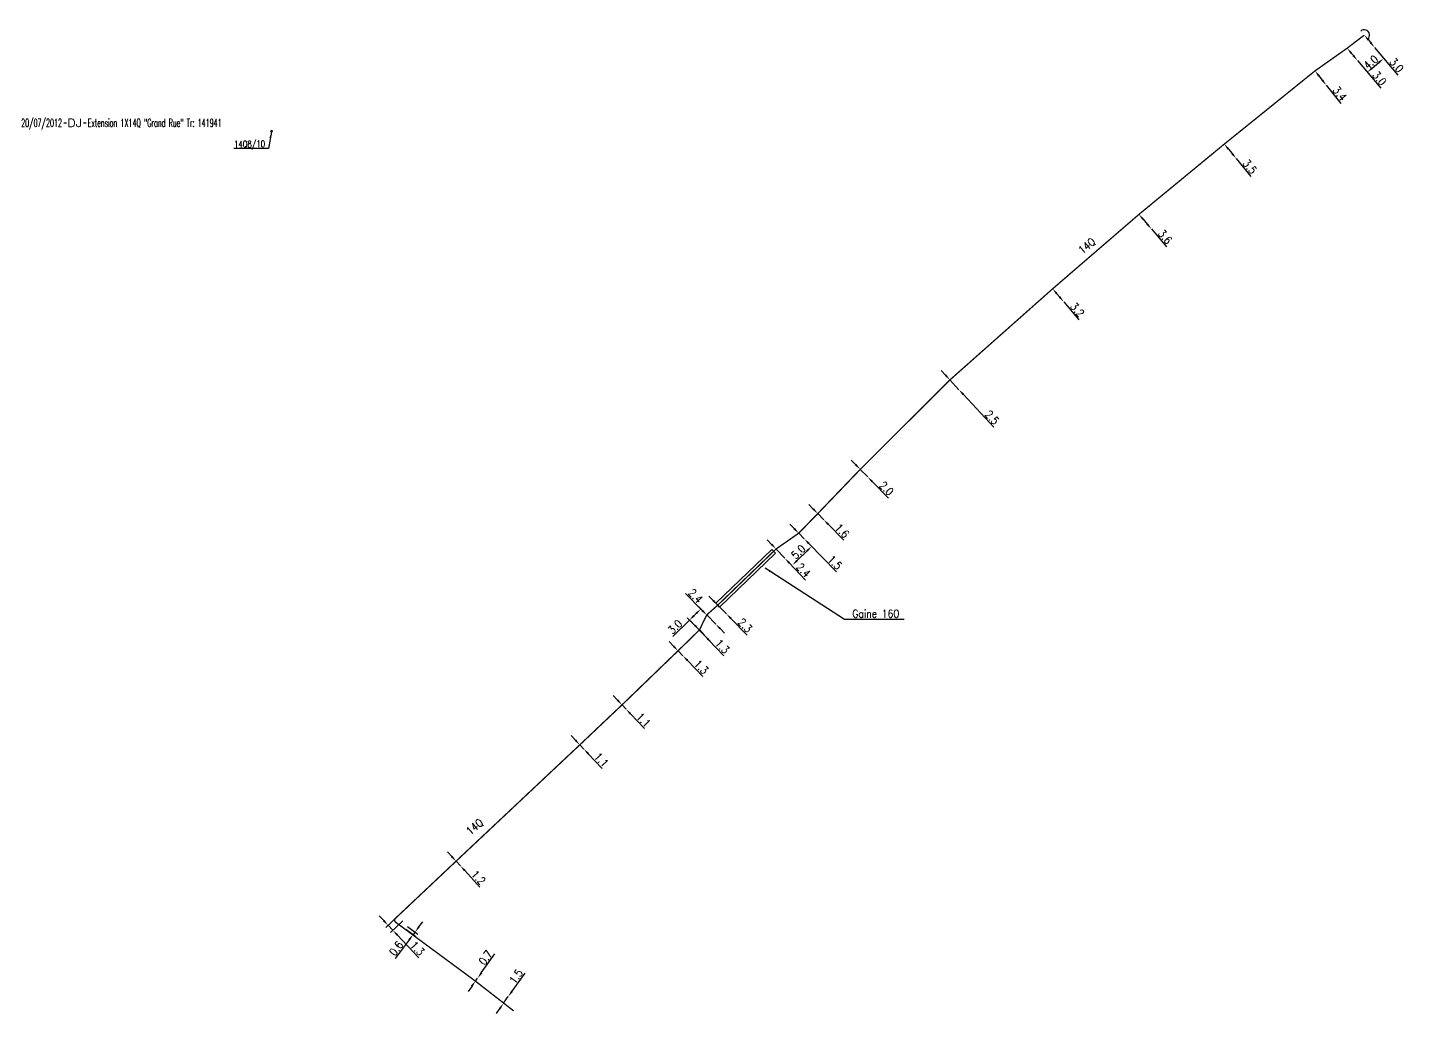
# Model space of a CAD drawing. Header units: millimetres. Extents: x 156000 to 156971, y 123070 to 123996.
# Drawn here: x 156012.6 to 156270.8, y 123070.3 to 123255.1 of the extents above; entities that cross this region are included whole.
import ezdxf
from ezdxf.enums import TextEntityAlignment as Align

# ---------------------------------------------------------------- set-up
doc = ezdxf.new("R2010")
doc.units = ezdxf.units.MM
doc.header["$PDMODE"] = 34
doc.linetypes.add('S_ST', pattern=[14, 8, -1.5, 0, -1.5, 0, -1.5, 0, -1.5])
doc.layers.get('0').update_dxf_attribs({"linetype": 'CONTINUOUS'})
doc.layers.get('Defpoints').update_dxf_attribs({"linetype": 'CONTINUOUS'})
for name, color, linetype in [('S_100', 5, 'CONTINUOUS'), ('S_300', 7, 'CONTINUOUS'), ('S_400', 7, 'CONTINUOUS')]:
    doc.layers.add(name, color=color, linetype=linetype)
doc.styles.get("Standard").update_dxf_attribs({"font": 'romans.shx', "width": 0.85})
doc.dimstyles.get("Standard").update_dxf_attribs({"dimtxt": 1.5, "dimasz": 1.2, "dimexe": 0.625, "dimexo": 0.625, "dimgap": 0.25, "dimtad": 1, "dimdec": 1, "dimzin": 0, "dimdsep": 46, "dimtxsty": 'Standard', "dimcen": -0.5, "dimadec": 0, "dimazin": 0, "dimtfac": 1, "dimtdec": 1, "dimtmove": 0, "dimatfit": 3, "dimfxl": 0, "dimtolj": 1, "dimtzin": 0, "dimarcsym": 0})

# ---------------------------------------------------------------- blocks, each defined once
blk = doc.blocks.new('*D0')
at = {"layer": 'Defpoints', "color": 0, "linetype": 'Continuous', "transparency": 16777216}
for p in [(156101.81, 123072.22), (156102.68, 123073.44), (156102.68, 123073.44)]:
    blk.add_point(p, dxfattribs=at)
at = {"layer": 'S_100', "color": 0, "linetype": 'Continuous', "lineweight": -2, "transparency": 16777216}
for p, q in [((156103.38, 123074.42), (156105.81, 123077.83)), ((156101.12, 123071.24), (156100.42, 123070.26)), ((156101.81, 123072.22), (156102.68, 123073.44))]:
    blk.add_line(p, q, dxfattribs=at)
at = {"layer": 'S_100', "color": 0, "linetype": 'Continuous', "transparency": 16777216}
for points in [[(156103.22, 123074.53), (156103.54, 123074.3), (156102.68, 123073.44)], [(156100.96, 123071.35), (156101.28, 123071.12), (156101.81, 123072.22)]]:
    blk.add_solid(points, dxfattribs=at)
at = {"layer": 'S_100', "color": 0, "linetype": 'Continuous', "transparency": 16777216, "insert": (156104.12, 123077.19), "char_height": 1.5, "attachment_point": 5, "rotation": 54.602}
blk.add_mtext('\\A1;1.5', dxfattribs=at)
blk = doc.blocks.new('*D1')
at = {"layer": 'Defpoints', "color": 0, "linetype": 'Continuous', "transparency": 16777216}
for p in [(156096.52, 123076.32), (156096.93, 123076.89), (156096.93, 123076.89)]:
    blk.add_point(p, dxfattribs=at)
at = {"layer": 'S_100', "color": 0, "linetype": 'Continuous', "lineweight": -2, "transparency": 16777216}
for p, q in [((156097.62, 123077.87), (156100.16, 123081.43)), ((156096.52, 123076.32), (156096.93, 123076.89)), ((156095.83, 123075.34), (156095.13, 123074.36))]:
    blk.add_line(p, q, dxfattribs=at)
at = {"layer": 'S_100', "color": 0, "linetype": 'Continuous', "transparency": 16777216}
for points in [[(156095.67, 123075.46), (156095.99, 123075.23), (156096.52, 123076.32)], [(156097.46, 123077.98), (156097.79, 123077.75), (156096.93, 123076.89)]]:
    blk.add_solid(points, dxfattribs=at)
at = {"layer": 'S_100', "color": 0, "linetype": 'Continuous', "transparency": 16777216, "insert": (156098.42, 123080.72), "char_height": 1.5, "attachment_point": 5, "rotation": 54.602}
blk.add_mtext('\\A1;0.7', dxfattribs=at)
blk = doc.blocks.new('*D2')
at = {"layer": 'Defpoints', "color": 0, "linetype": 'Continuous', "transparency": 16777216}
for p in [(156082.96, 123086.44), (156083.32, 123086.92), (156085.2, 123085.52)]:
    blk.add_point(p, dxfattribs=at)
at = {"layer": 'S_100', "color": 0, "linetype": 'Continuous', "lineweight": -2, "transparency": 16777216}
for p, q in [((156083.82, 123086.55), (156085.7, 123085.15)), ((156085.92, 123086.48), (156086.64, 123087.44)), ((156084.12, 123084.08), (156081.51, 123080.58)), ((156083.46, 123086.07), (156085.34, 123084.67)), ((156085.2, 123085.52), (156084.84, 123085.04))]:
    blk.add_line(p, q, dxfattribs=at)
at = {"layer": 'S_100', "color": 0, "linetype": 'Continuous', "transparency": 16777216}
for points in [[(156085.76, 123086.6), (156086.08, 123086.36), (156085.2, 123085.52)], [(156083.96, 123084.2), (156084.28, 123083.96), (156084.84, 123085.04)]]:
    blk.add_solid(points, dxfattribs=at)
at = {"layer": 'S_100', "color": 0, "linetype": 'Continuous', "transparency": 16777216, "insert": (156081.66, 123082.45), "char_height": 1.5, "attachment_point": 5, "rotation": 53.2337}
blk.add_mtext('\\A1;0.6', dxfattribs=at)
blk = doc.blocks.new('*D3')
at = {"layer": 'Defpoints', "color": 0, "linetype": 'Continuous', "transparency": 16777216}
for p in [(156082.5, 123089.01), (156083.39, 123088.06), (156081.05, 123085.85)]:
    blk.add_point(p, dxfattribs=at)
at = {"layer": 'S_100', "color": 0, "linetype": 'Continuous', "lineweight": -2, "transparency": 16777216}
for p, q in [((156079.33, 123087.67), (156078.51, 123088.54)), ((156082.05, 123088.58), (156079.7, 123086.37)), ((156080.15, 123086.8), (156081.05, 123085.85)), ((156082.94, 123087.64), (156080.59, 123085.42)), ((156081.87, 123084.98), (156085.93, 123080.67))]:
    blk.add_line(p, q, dxfattribs=at)
at = {"layer": 'S_100', "color": 0, "linetype": 'Continuous', "transparency": 16777216}
for points in [[(156079.48, 123087.81), (156079.19, 123087.53), (156080.15, 123086.8)], [(156082.02, 123085.12), (156081.72, 123084.84), (156081.05, 123085.85)]]:
    blk.add_solid(points, dxfattribs=at)
at = {"layer": 'S_100', "color": 0, "linetype": 'Continuous', "transparency": 16777216, "insert": (156085.63, 123082.45), "char_height": 1.5, "attachment_point": 5, "rotation": 313.3263}
blk.add_mtext('\\A1;1.3', dxfattribs=at)
blk = doc.blocks.new('*D4')
at = {"layer": 'Defpoints', "color": 0, "linetype": 'Continuous', "transparency": 16777216}
for p in [(156092.89, 123098.81), (156093.7, 123097.93), (156093.7, 123097.93)]:
    blk.add_point(p, dxfattribs=at)
at = {"layer": 'S_100', "color": 0, "linetype": 'Continuous', "lineweight": -2, "transparency": 16777216}
for p, q in [((156092.08, 123099.69), (156091.26, 123100.57)), ((156092.89, 123098.81), (156093.7, 123097.93)), ((156094.52, 123097.05), (156097.36, 123093.97))]:
    blk.add_line(p, q, dxfattribs=at)
at = {"layer": 'S_100', "color": 0, "linetype": 'Continuous', "transparency": 16777216}
for points in [[(156092.22, 123099.83), (156091.93, 123099.56), (156092.89, 123098.81)], [(156094.67, 123097.19), (156094.37, 123096.91), (156093.7, 123097.93)]]:
    blk.add_solid(points, dxfattribs=at)
at = {"layer": 'S_100', "color": 0, "linetype": 'Continuous', "transparency": 16777216, "insert": (156097.08, 123095.75), "char_height": 1.5, "attachment_point": 5, "rotation": 312.7411}
blk.add_mtext('\\A1;1.2', dxfattribs=at)
blk = doc.blocks.new('*D5')
at = {"layer": 'Defpoints', "color": 0, "linetype": 'Continuous', "transparency": 16777216}
for p in [(156116.08, 123120.63), (156116.84, 123119.83), (156116.84, 123119.83)]:
    blk.add_point(p, dxfattribs=at)
at = {"layer": 'S_100', "color": 0, "linetype": 'Continuous', "lineweight": -2, "transparency": 16777216}
for p, q in [((156115.25, 123121.5), (156114.43, 123122.37)), ((156116.08, 123120.63), (156116.84, 123119.83)), ((156117.66, 123118.96), (156120.29, 123116.19))]:
    blk.add_line(p, q, dxfattribs=at)
at = {"layer": 'S_100', "color": 0, "linetype": 'Continuous', "transparency": 16777216}
for points in [[(156115.4, 123121.64), (156115.11, 123121.36), (156116.08, 123120.63)], [(156117.81, 123119.1), (156117.52, 123118.82), (156116.84, 123119.83)]]:
    blk.add_solid(points, dxfattribs=at)
at = {"layer": 'S_100', "color": 0, "linetype": 'Continuous', "transparency": 16777216, "insert": (156120.12, 123117.83), "char_height": 1.5, "attachment_point": 5, "rotation": 313.4949}
blk.add_mtext('\\A1;1.1', dxfattribs=at)
blk = doc.blocks.new('*D6')
at = {"layer": 'Defpoints', "color": 0, "linetype": 'Continuous', "transparency": 16777216}
for p in [(156123.99, 123128.12), (156124.74, 123127.32), (156124.74, 123127.32)]:
    blk.add_point(p, dxfattribs=at)
at = {"layer": 'S_100', "color": 0, "linetype": 'Continuous', "lineweight": -2, "transparency": 16777216}
for p, q in [((156123.16, 123129), (156122.34, 123129.87)), ((156123.99, 123128.12), (156124.74, 123127.32)), ((156125.56, 123126.45), (156128.18, 123123.66))]:
    blk.add_line(p, q, dxfattribs=at)
at = {"layer": 'S_100', "color": 0, "linetype": 'Continuous', "transparency": 16777216}
for points in [[(156123.31, 123129.13), (156123.02, 123128.86), (156123.99, 123128.12)], [(156125.71, 123126.58), (156125.42, 123126.31), (156124.74, 123127.32)]]:
    blk.add_solid(points, dxfattribs=at)
at = {"layer": 'S_100', "color": 0, "linetype": 'Continuous', "transparency": 16777216, "insert": (156128.01, 123125.3), "char_height": 1.5, "attachment_point": 5, "rotation": 313.2186}
blk.add_mtext('\\A1;1.1', dxfattribs=at)
blk = doc.blocks.new('*D7')
at = {"layer": 'Defpoints', "color": 0, "linetype": 'Continuous', "transparency": 16777216}
for p in [(156134.49, 123138.26), (156135.39, 123137.33), (156135.39, 123137.33)]:
    blk.add_point(p, dxfattribs=at)
at = {"layer": 'S_100', "color": 0, "linetype": 'Continuous', "lineweight": -2, "transparency": 16777216}
for p, q in [((156133.65, 123139.12), (156132.81, 123139.98)), ((156134.49, 123138.26), (156135.39, 123137.33)), ((156136.23, 123136.47), (156139.15, 123133.47))]:
    blk.add_line(p, q, dxfattribs=at)
at = {"layer": 'S_100', "color": 0, "linetype": 'Continuous', "transparency": 16777216}
for points in [[(156133.79, 123139.26), (156133.51, 123138.98), (156134.49, 123138.26)], [(156136.37, 123136.61), (156136.09, 123136.33), (156135.39, 123137.33)]]:
    blk.add_solid(points, dxfattribs=at)
at = {"layer": 'S_100', "color": 0, "linetype": 'Continuous', "transparency": 16777216, "insert": (156138.83, 123135.24), "char_height": 1.5, "attachment_point": 5, "rotation": 314.2285}
blk.add_mtext('\\A1;1.3', dxfattribs=at)
blk = doc.blocks.new('*D8')
at = {"layer": 'Defpoints', "color": 0, "linetype": 'Continuous', "transparency": 16777216}
for p in [(156138.49, 123142.16), (156139.38, 123141.21), (156139.38, 123141.21)]:
    blk.add_point(p, dxfattribs=at)
at = {"layer": 'S_100', "color": 0, "linetype": 'Continuous', "lineweight": -2, "transparency": 16777216}
for p, q in [((156137.66, 123143.03), (156136.84, 123143.9)), ((156138.49, 123142.16), (156139.38, 123141.21)), ((156140.21, 123140.34), (156143.08, 123137.3))]:
    blk.add_line(p, q, dxfattribs=at)
at = {"layer": 'S_100', "color": 0, "linetype": 'Continuous', "transparency": 16777216}
for points in [[(156137.81, 123143.17), (156137.52, 123142.89), (156138.49, 123142.16)], [(156140.35, 123140.48), (156140.06, 123140.2), (156139.38, 123141.21)]]:
    blk.add_solid(points, dxfattribs=at)
at = {"layer": 'S_100', "color": 0, "linetype": 'Continuous', "transparency": 16777216, "insert": (156142.78, 123139.07), "char_height": 1.5, "attachment_point": 5, "rotation": 313.3941}
blk.add_mtext('\\A1;1.3', dxfattribs=at)
blk = doc.blocks.new('*D9')
at = {"layer": 'Defpoints', "color": 0, "linetype": 'Continuous', "transparency": 16777216}
for p in [(156141.93, 123146.82), (156143.55, 123145.18), (156143.55, 123145.18)]:
    blk.add_point(p, dxfattribs=at)
at = {"layer": 'S_100', "color": 0, "linetype": 'Continuous', "lineweight": -2, "transparency": 16777216}
for p, q in [((156141.09, 123147.67), (156140.25, 123148.53)), ((156141.93, 123146.82), (156143.55, 123145.18)), ((156144.39, 123144.32), (156147.45, 123141.2))]:
    blk.add_line(p, q, dxfattribs=at)
at = {"layer": 'S_100', "color": 0, "linetype": 'Continuous', "transparency": 16777216}
for points in [[(156141.24, 123147.81), (156140.95, 123147.53), (156141.93, 123146.82)], [(156144.53, 123144.46), (156144.24, 123144.18), (156143.55, 123145.18)]]:
    blk.add_solid(points, dxfattribs=at)
at = {"layer": 'S_100', "color": 0, "linetype": 'Continuous', "transparency": 16777216, "insert": (156147.05, 123143.03), "char_height": 1.5, "attachment_point": 5, "rotation": 314.4697}
blk.add_mtext('\\A1;2.3', dxfattribs=at)
blk = doc.blocks.new('*D10')
at = {"layer": 'Defpoints', "color": 0, "linetype": 'Continuous', "transparency": 16777216}
for p in [(156136.61, 123144), (156139.89, 123144.95), (156140.92, 123139.6)]:
    blk.add_point(p, dxfattribs=at)
at = {"layer": 'S_100', "color": 0, "linetype": 'Continuous', "lineweight": -2, "transparency": 16777216}
for p, q in [((156139.45, 123145.39), (156138.31, 123146.55)), ((156136.61, 123144), (156133.49, 123140.93)), ((156140.48, 123140.05), (156136.17, 123144.44)), ((156137.9, 123145.26), (156137.46, 123144.84))]:
    blk.add_line(p, q, dxfattribs=at)
at = {"layer": 'S_100', "color": 0, "linetype": 'Continuous', "transparency": 16777216}
for points in [[(156137.76, 123145.4), (156138.04, 123145.12), (156138.75, 123146.1)], [(156137.32, 123144.98), (156137.6, 123144.69), (156136.61, 123144)]]:
    blk.add_solid(points, dxfattribs=at)
at = {"layer": 'S_100', "color": 0, "linetype": 'Continuous', "transparency": 16777216, "insert": (156133.92, 123142.76), "char_height": 1.5, "attachment_point": 5, "rotation": 44.4697}
blk.add_mtext('\\A1;3.0', dxfattribs=at)
blk = doc.blocks.new('*D11')
at = {"layer": 'Defpoints', "color": 0, "linetype": 'Continuous', "transparency": 16777216}
for p in [(156152.86, 123157.34), (156154.49, 123155.62), (156154.5, 123155.63)]:
    blk.add_point(p, dxfattribs=at)
at = {"layer": 'S_100', "color": 0, "linetype": 'Continuous', "lineweight": -2, "transparency": 16777216}
for p, q in [((156152.03, 123158.22), (156151.21, 123159.09)), ((156152.86, 123157.34), (156154.49, 123155.62)), ((156154.05, 123155.2), (156154.04, 123155.19)), ((156155.32, 123154.75), (156158.38, 123151.51))]:
    blk.add_line(p, q, dxfattribs=at)
at = {"layer": 'S_100', "color": 0, "linetype": 'Continuous', "transparency": 16777216}
for points in [[(156152.18, 123158.35), (156151.89, 123158.08), (156152.86, 123157.34)], [(156155.46, 123154.88), (156155.17, 123154.61), (156154.49, 123155.62)]]:
    blk.add_solid(points, dxfattribs=at)
at = {"layer": 'S_100', "color": 0, "linetype": 'Continuous', "transparency": 16777216, "insert": (156157.99, 123153.37), "char_height": 1.5, "attachment_point": 5, "rotation": 313.4429}
blk.add_mtext('\\A1;2.4', dxfattribs=at)
blk = doc.blocks.new('*D12')
at = {"layer": 'Defpoints', "color": 0, "linetype": 'Continuous', "transparency": 16777216}
for p in [(156159.52, 123157.84), (156155.94, 123154.35), (156155.94, 123154.35)]:
    blk.add_point(p, dxfattribs=at)
at = {"layer": 'S_100', "color": 0, "linetype": 'Continuous', "lineweight": -2, "transparency": 16777216}
blk.add_line((156158.66, 123157), (156156.8, 123155.19), dxfattribs=at)
at = {"layer": 'S_100', "color": 0, "linetype": 'Continuous', "transparency": 16777216}
for points in [[(156158.52, 123157.14), (156158.8, 123156.86), (156159.52, 123157.84)], [(156156.66, 123155.33), (156156.94, 123155.04), (156155.94, 123154.35)]]:
    blk.add_solid(points, dxfattribs=at)
at = {"layer": 'S_100', "color": 0, "linetype": 'Continuous', "transparency": 16777216, "insert": (156157.03, 123156.81), "char_height": 1.5, "attachment_point": 5, "rotation": 44.2922}
blk.add_mtext('\\A1;5.0', dxfattribs=at)
blk = doc.blocks.new('*D13')
at = {"layer": 'Defpoints', "color": 0, "linetype": 'Continuous', "transparency": 16777216}
for p in [(156157.1, 123160.31), (156158.15, 123159.24), (156158.15, 123159.24)]:
    blk.add_point(p, dxfattribs=at)
at = {"layer": 'S_100', "color": 0, "linetype": 'Continuous', "lineweight": -2, "transparency": 16777216}
for p, q in [((156156.26, 123161.17), (156155.43, 123162.03)), ((156157.1, 123160.31), (156158.15, 123159.24)), ((156158.99, 123158.38), (156164.19, 123153.05))]:
    blk.add_line(p, q, dxfattribs=at)
at = {"layer": 'S_100', "color": 0, "linetype": 'Continuous', "transparency": 16777216}
for points in [[(156156.41, 123161.31), (156156.12, 123161.03), (156157.1, 123160.31)], [(156159.13, 123158.52), (156158.84, 123158.24), (156158.15, 123159.24)]]:
    blk.add_solid(points, dxfattribs=at)
at = {"layer": 'S_100', "color": 0, "linetype": 'Continuous', "transparency": 16777216, "insert": (156163.86, 123154.82), "char_height": 1.5, "attachment_point": 5, "rotation": 314.2922}
blk.add_mtext('\\A1;1.5', dxfattribs=at)
blk = doc.blocks.new('*D14')
at = {"layer": 'Defpoints', "color": 0, "linetype": 'Continuous', "transparency": 16777216}
for p in [(156160.67, 123163.98), (156161.79, 123162.83), (156161.79, 123162.83)]:
    blk.add_point(p, dxfattribs=at)
at = {"layer": 'S_100', "color": 0, "linetype": 'Continuous', "lineweight": -2, "transparency": 16777216}
for p, q in [((156159.83, 123164.84), (156158.99, 123165.7)), ((156160.67, 123163.98), (156161.79, 123162.83)), ((156162.62, 123161.98), (156165.55, 123158.98))]:
    blk.add_line(p, q, dxfattribs=at)
at = {"layer": 'S_100', "color": 0, "linetype": 'Continuous', "transparency": 16777216}
for points in [[(156159.97, 123164.98), (156159.69, 123164.7), (156160.67, 123163.98)], [(156162.77, 123162.12), (156162.48, 123161.84), (156161.79, 123162.83)]]:
    blk.add_solid(points, dxfattribs=at)
at = {"layer": 'S_100', "color": 0, "linetype": 'Continuous', "transparency": 16777216, "insert": (156165.22, 123160.75), "char_height": 1.5, "attachment_point": 5, "rotation": 314.2922}
blk.add_mtext('\\A1;1.6', dxfattribs=at)
blk = doc.blocks.new('*D15')
at = {"layer": 'Defpoints', "color": 0, "linetype": 'Continuous', "transparency": 16777216}
for p in [(156168.63, 123172.28), (156170.03, 123170.85), (156170.03, 123170.85)]:
    blk.add_point(p, dxfattribs=at)
at = {"layer": 'S_100', "color": 0, "linetype": 'Continuous', "lineweight": -2, "transparency": 16777216}
for p, q in [((156167.79, 123173.14), (156166.95, 123174)), ((156168.63, 123172.28), (156170.03, 123170.85)), ((156170.87, 123169.99), (156173.93, 123166.87))]:
    blk.add_line(p, q, dxfattribs=at)
at = {"layer": 'S_100', "color": 0, "linetype": 'Continuous', "transparency": 16777216}
for points in [[(156167.94, 123173.28), (156167.65, 123173), (156168.63, 123172.28)], [(156171.01, 123170.13), (156170.73, 123169.85), (156170.03, 123170.85)]]:
    blk.add_solid(points, dxfattribs=at)
at = {"layer": 'S_100', "color": 0, "linetype": 'Continuous', "transparency": 16777216, "insert": (156173.53, 123168.7), "char_height": 1.5, "attachment_point": 5, "rotation": 314.3612}
blk.add_mtext('\\A1;2.0', dxfattribs=at)
blk = doc.blocks.new('*D16')
at = {"layer": 'Defpoints', "color": 0, "linetype": 'Continuous', "transparency": 16777216}
for p in [(156185.43, 123189.05), (156187.13, 123187.22), (156187.13, 123187.22)]:
    blk.add_point(p, dxfattribs=at)
at = {"layer": 'S_100', "color": 0, "linetype": 'Continuous', "lineweight": -2, "transparency": 16777216}
for p, q in [((156184.61, 123189.93), (156183.8, 123190.81)), ((156185.43, 123189.05), (156187.13, 123187.22)), ((156187.95, 123186.34), (156193.67, 123180.17))]:
    blk.add_line(p, q, dxfattribs=at)
at = {"layer": 'S_100', "color": 0, "linetype": 'Continuous', "transparency": 16777216}
for points in [[(156184.76, 123190.07), (156184.47, 123189.8), (156185.43, 123189.05)], [(156188.09, 123186.48), (156187.8, 123186.2), (156187.13, 123187.22)]]:
    blk.add_solid(points, dxfattribs=at)
at = {"layer": 'S_100', "color": 0, "linetype": 'Continuous', "transparency": 16777216, "insert": (156193.32, 123182.01), "char_height": 1.5, "attachment_point": 5, "rotation": 312.834}
blk.add_mtext('\\A1;2.5', dxfattribs=at)
blk = doc.blocks.new('*D17')
at = {"layer": 'Defpoints', "color": 0, "linetype": 'Continuous', "transparency": 16777216}
for p in [(156204.69, 123206.14), (156206.75, 123203.69), (156206.75, 123203.69)]:
    blk.add_point(p, dxfattribs=at)
at = {"layer": 'S_100', "color": 0, "linetype": 'Continuous', "lineweight": -2, "transparency": 16777216}
for p, q in [((156205.46, 123205.22), (156205.98, 123204.61)), ((156206.75, 123203.69), (156209.56, 123200.34))]:
    blk.add_line(p, q, dxfattribs=at)
at = {"layer": 'S_100', "color": 0, "linetype": 'Continuous', "transparency": 16777216}
for points in [[(156205.62, 123205.35), (156205.31, 123205.09), (156204.69, 123206.14)], [(156206.13, 123204.74), (156205.83, 123204.48), (156206.75, 123203.69)]]:
    blk.add_solid(points, dxfattribs=at)
at = {"layer": 'S_100', "color": 0, "linetype": 'Continuous', "transparency": 16777216, "insert": (156209.31, 123202.2), "char_height": 1.5, "attachment_point": 5, "rotation": 310.0147}
blk.add_mtext('\\A1;3.2', dxfattribs=at)
blk = doc.blocks.new('*D18')
at = {"layer": 'Defpoints', "color": 0, "linetype": 'Continuous', "transparency": 16777216}
for p in [(156220.86, 123220.09), (156223.19, 123217.35), (156223.19, 123217.35)]:
    blk.add_point(p, dxfattribs=at)
at = {"layer": 'S_100', "color": 0, "linetype": 'Continuous', "lineweight": -2, "transparency": 16777216}
for p, q in [((156221.64, 123219.17), (156222.41, 123218.26)), ((156223.19, 123217.35), (156226.03, 123214.02))]:
    blk.add_line(p, q, dxfattribs=at)
at = {"layer": 'S_100', "color": 0, "linetype": 'Continuous', "transparency": 16777216}
for points in [[(156221.79, 123219.3), (156221.48, 123219.04), (156220.86, 123220.09)], [(156222.57, 123218.39), (156222.26, 123218.13), (156223.19, 123217.35)]]:
    blk.add_solid(points, dxfattribs=at)
at = {"layer": 'S_100', "color": 0, "linetype": 'Continuous', "transparency": 16777216, "insert": (156225.76, 123215.88), "char_height": 1.5, "attachment_point": 5, "rotation": 310.4393}
blk.add_mtext('\\A1;3.6', dxfattribs=at)
blk = doc.blocks.new('*D19')
at = {"layer": 'Defpoints', "color": 0, "linetype": 'Continuous', "transparency": 16777216}
for p in [(156236.85, 123233.27), (156239.08, 123230.56), (156239.08, 123230.56)]:
    blk.add_point(p, dxfattribs=at)
at = {"layer": 'S_100', "color": 0, "linetype": 'Continuous', "lineweight": -2, "transparency": 16777216}
for p, q in [((156237.62, 123232.34), (156238.31, 123231.49)), ((156239.08, 123230.56), (156241.85, 123227.18))]:
    blk.add_line(p, q, dxfattribs=at)
at = {"layer": 'S_100', "color": 0, "linetype": 'Continuous', "transparency": 16777216}
for points in [[(156237.77, 123232.47), (156237.46, 123232.21), (156236.85, 123233.27)], [(156238.47, 123231.62), (156238.16, 123231.36), (156239.08, 123230.56)]]:
    blk.add_solid(points, dxfattribs=at)
at = {"layer": 'S_100', "color": 0, "linetype": 'Continuous', "transparency": 16777216, "insert": (156241.62, 123229.04), "char_height": 1.5, "attachment_point": 5, "rotation": 309.3745}
blk.add_mtext('\\A1;3.5', dxfattribs=at)
blk = doc.blocks.new('*D20')
at = {"layer": 'Defpoints', "color": 0, "linetype": 'Continuous', "transparency": 16777216}
for p in [(156253.84, 123246.99), (156255.96, 123244.32), (156255.96, 123244.32)]:
    blk.add_point(p, dxfattribs=at)
at = {"layer": 'S_100', "color": 0, "linetype": 'Continuous', "lineweight": -2, "transparency": 16777216}
for p, q in [((156254.59, 123246.05), (156255.21, 123245.26)), ((156255.96, 123244.32), (156258.71, 123240.85))]:
    blk.add_line(p, q, dxfattribs=at)
at = {"layer": 'S_100', "color": 0, "linetype": 'Continuous', "transparency": 16777216}
for points in [[(156254.75, 123246.17), (156254.43, 123245.92), (156253.84, 123246.99)], [(156255.37, 123245.39), (156255.05, 123245.14), (156255.96, 123244.32)]]:
    blk.add_solid(points, dxfattribs=at)
at = {"layer": 'S_100', "color": 0, "linetype": 'Continuous', "transparency": 16777216, "insert": (156258.49, 123242.74), "char_height": 1.5, "attachment_point": 5, "rotation": 308.3819}
blk.add_mtext('\\A1;3.4', dxfattribs=at)
blk = doc.blocks.new('*D21')
at = {"layer": 'Defpoints', "color": 0, "linetype": 'Continuous', "transparency": 16777216}
for p in [(156266.71, 123249.32), (156266.71, 123249.32), (156263.64, 123246.75)]:
    blk.add_point(p, dxfattribs=at)
at = {"layer": 'S_100', "color": 0, "linetype": 'Continuous', "lineweight": -2, "transparency": 16777216}
blk.add_line((156264.56, 123247.52), (156265.79, 123248.55), dxfattribs=at)
at = {"layer": 'S_100', "color": 0, "linetype": 'Continuous', "transparency": 16777216}
for points in [[(156265.66, 123248.7), (156265.92, 123248.4), (156266.71, 123249.32)], [(156264.43, 123247.68), (156264.69, 123247.37), (156263.64, 123246.75)]]:
    blk.add_solid(points, dxfattribs=at)
at = {"layer": 'S_100', "color": 0, "linetype": 'Continuous', "transparency": 16777216, "insert": (156264.32, 123248.63), "char_height": 1.5, "attachment_point": 5, "rotation": 39.9965}
blk.add_mtext('\\A1;4.0', dxfattribs=at)
blk = doc.blocks.new('*D22')
at = {"layer": 'Defpoints', "color": 0, "linetype": 'Continuous', "transparency": 16777216}
for p in [(156259.87, 123251.25), (156261.8, 123248.95), (156261.8, 123248.95)]:
    blk.add_point(p, dxfattribs=at)
at = {"layer": 'S_100', "color": 0, "linetype": 'Continuous', "lineweight": -2, "transparency": 16777216}
for p, q in [((156260.64, 123250.33), (156261.03, 123249.87)), ((156261.8, 123248.95), (156266.17, 123243.73))]:
    blk.add_line(p, q, dxfattribs=at)
at = {"layer": 'S_100', "color": 0, "linetype": 'Continuous', "transparency": 16777216}
for points in [[(156260.79, 123250.46), (156260.49, 123250.2), (156259.87, 123251.25)], [(156261.18, 123250), (156260.87, 123249.74), (156261.8, 123248.95)]]:
    blk.add_solid(points, dxfattribs=at)
at = {"layer": 'S_100', "color": 0, "linetype": 'Continuous', "transparency": 16777216, "insert": (156265.92, 123245.59), "char_height": 1.5, "attachment_point": 5, "rotation": 309.9965}
blk.add_mtext('\\A1;3.0', dxfattribs=at)
blk = doc.blocks.new('*D23')
at = {"layer": 'Defpoints', "color": 0, "linetype": 'Continuous', "transparency": 16777216}
for p in [(156263.08, 123253.71), (156265, 123251.41), (156265, 123251.41)]:
    blk.add_point(p, dxfattribs=at)
at = {"layer": 'S_100', "color": 0, "linetype": 'Continuous', "lineweight": -2, "transparency": 16777216}
for p, q in [((156263.85, 123252.79), (156264.23, 123252.33)), ((156265, 123251.41), (156269.38, 123246.2))]:
    blk.add_line(p, q, dxfattribs=at)
at = {"layer": 'S_100', "color": 0, "linetype": 'Continuous', "transparency": 16777216}
for points in [[(156264, 123252.92), (156263.69, 123252.67), (156263.08, 123253.71)], [(156264.39, 123252.46), (156264.08, 123252.21), (156265, 123251.41)]]:
    blk.add_solid(points, dxfattribs=at)
at = {"layer": 'S_100', "color": 0, "linetype": 'Continuous', "transparency": 16777216, "insert": (156269.13, 123248.06), "char_height": 1.5, "attachment_point": 5, "rotation": 309.9965}
blk.add_mtext('\\A1;3.0', dxfattribs=at)
blk = doc.blocks.new('GIS_MODF')
at = {"color": 0, "linetype": 'Continuous', "flags": 128}
for points in [[(-2.18, -0.01), (-1.68, -0.01)], [(1.52, -0.01), (2.02, -0.01)]]:
    blk.add_lwpolyline(points, dxfattribs=at)
at = {"color": 0, "linetype": 'Continuous', "width": 0.5}
blk.add_attdef('DATE', text='', height=1.5, dxfattribs=at).set_placement((-2.5, -0.8), align=Align.RIGHT)
at = {"color": 0, "linetype": 'Continuous', "width": 1.771291}
blk.add_attdef('USER', text='', height=1.5, dxfattribs=at).set_placement((-1.51, -0.8), (1.28, -0.8), align=Align.FIT)
at = {"color": 0, "linetype": 'Continuous', "width": 0.5}
blk.add_attdef('DESC', (2.29, -0.8), '', height=1.5, dxfattribs=at)
blk = doc.blocks.new('M_300_02')
at = {"color": 0, "linetype": 'Continuous'}
blk.add_arc((0, 0), 1, 270, 90, dxfattribs=at)
at = {"color": 0, "linetype": 'Continuous', "width": 0.75, "flags": 3}
for tag, p in [('DEF_LEG', (0, -5)), ('DEF_COUP', (0, -7.5)), ('DEF_TYPE', (0, -10))]:
    blk.add_attdef(tag, text='', height=1.2, dxfattribs=at).set_placement(p, align=Align.MIDDLE)
blk = doc.blocks.new('*D26')
at = {"layer": 'Defpoints', "color": 0, "linetype": 'Continuous', "transparency": 16777216}
for p in [(156139.86, 123144.98), (156139.86, 123144.98), (156141.54, 123143.26)]:
    blk.add_point(p, dxfattribs=at)
at = {"layer": 'S_100', "color": 0, "linetype": 'Continuous', "lineweight": -2, "transparency": 16777216}
for p, q in [((156139.02, 123145.83), (156135.91, 123149)), ((156141.54, 123143.26), (156139.86, 123144.98)), ((156142.38, 123142.41), (156143.22, 123141.55))]:
    blk.add_line(p, q, dxfattribs=at)
at = {"layer": 'S_100', "color": 0, "linetype": 'Continuous', "transparency": 16777216}
for points in [[(156139.16, 123145.97), (156138.87, 123145.69), (156139.86, 123144.98)], [(156142.52, 123142.55), (156142.24, 123142.27), (156141.54, 123143.26)]]:
    blk.add_solid(points, dxfattribs=at)
at = {"layer": 'S_100', "color": 0, "linetype": 'Continuous', "transparency": 16777216, "insert": (156137.76, 123148.54), "char_height": 1.5, "attachment_point": 5, "rotation": 314.4697}
blk.add_mtext('\\A1;2.4', dxfattribs=at)

msp = doc.modelspace()

# ---------------------------------------------------------------- linework, layer by layer
at = {"layer": 'S_100', "linetype": 'S_ST', "const_width": 0.25, "flags": 128}
msp.add_lwpolyline([(156103.67, 123070.75), (156096.52, 123076.32), (156081.59, 123087.35, -0.467471), (156081.55, 123088.11), (156092.89, 123098.81), (156116.08, 123120.63), (156123.99, 123128.12), (156134.49, 123138.26), (156138.49, 123142.16), (156139.86, 123144.98), (156141.93, 123146.82), (156152.86, 123157.35), (156157.1, 123160.31), (156160.67, 123163.98), (156168.63, 123172.28), (156185.43, 123189.05), (156204.69, 123206.14), (156220.86, 123220.09), (156236.85, 123233.27), (156253.84, 123246.99), (156259.87, 123251.25), (156263.08, 123253.71)], format="xyb", dxfattribs=at)
at = {"layer": 'S_100', "const_width": 0.25, "flags": 128}
msp.add_lwpolyline([(156058.19, 123235.69, 1), (156058.44, 123235.69, 1)], format="xyb", close=True, dxfattribs=at)
at = {"layer": 'S_400', "color": 7, "linetype": 'CONTINUOUS'}
for p, q in [((156152.06, 123157.27), (156141.59, 123147.18)), ((156152.76, 123156.55), (156142.28, 123146.46)), ((156152.06, 123157.27), (156152.41, 123156.91)), ((156152.76, 123156.55), (156152.41, 123156.91)), ((156141.59, 123147.18), (156141.93, 123146.82)), ((156142.28, 123146.46), (156141.93, 123146.82))]:
    msp.add_line(p, q, dxfattribs=at)

# ---------------------------------------------------------------- block references
at = {"layer": 'S_100', "linetype": 'Continuous'}
ref = msp.add_blockref('GIS_MODF', (156021.56, 123237.29), dxfattribs=at)
ref.add_attrib('DATE', '20/07/2012', dxfattribs={"layer": '0', "color": 0, "linetype": 'Continuous', "height": 1.5, "width": 0.5}).set_placement((156019.05, 123236.49), align=Align.RIGHT)
ref.add_attrib('USER', 'DJ', dxfattribs={"layer": '0', "color": 0, "linetype": 'Continuous', "height": 1.5, "width": 1.180861}).set_placement((156020.05, 123236.49), (156022.83, 123236.49), align=Align.FIT)
ref.add_attrib('DESC', 'Extension 1X14Q "Grand Rue" Tr: 141941', (156023.85, 123236.49), dxfattribs={"layer": '0', "color": 0, "linetype": 'Continuous', "height": 1.5, "width": 0.5})
at = {"layer": 'S_300', "rotation": 41.10172877419725}
msp.add_blockref('M_300_02', (156263.08, 123253.71), dxfattribs=at)

# ---------------------------------------------------------------- texts
at = {"layer": 'S_100', "linetype": 'Continuous', "width": 0.75}
msp.add_text('14Q8/10', height=1.25, rotation=0.3029, dxfattribs=at).set_placement((156051.31, 123232.64))
at = {"layer": 'S_100', "linetype": 'Continuous', "width": 0.85}
for p in [(156211.13, 123214.13), (156096.42, 123105.21)]:
    msp.add_text('14Q', height=1.5, rotation=39.2807, dxfattribs=at).set_placement(p, align=Align.MIDDLE)
at = {"layer": 'S_400', "linetype": 'Continuous', "insert": (156167.14, 123144.47), "char_height": 1.5, "attachment_point": 7}
msp.add_mtext('Gaine 160', dxfattribs=at)

# ---------------------------------------------------------------- dimensions: what is measured, and where the dimension line sits
at = {"layer": 'S_100', "linetype": 'Continuous'}
for base, p1, p2, angle, picture, middle in [((156265, 123251.41), (156263.08, 123253.71), (156265, 123251.41), 129.9965, '*D23', (156268.36, 123247.41)), ((156261.8, 123248.95), (156259.87, 123251.25), (156261.8, 123248.95), 129.9965, '*D22', (156265.15, 123244.95)), ((156266.71, 123249.32), (156263.64, 123246.75), (156266.71, 123249.32), 219.9965, '*D21', (156264.97, 123247.86)), ((156255.96, 123244.32), (156253.84, 123246.99), (156255.96, 123244.32), 128.3819, '*D20', (156257.7, 123242.11)), ((156239.08, 123230.56), (156236.85, 123233.27), (156239.08, 123230.56), 129.3745, '*D19', (156240.84, 123228.41)), ((156223.19, 123217.35), (156220.86, 123220.09), (156223.19, 123217.35), 130.4393, '*D18', (156225, 123215.23)), ((156206.75, 123203.69), (156204.69, 123206.14), (156206.75, 123203.69), 130.0147, '*D17', (156208.54, 123201.56)), ((156187.13, 123187.22), (156185.43, 123189.05), (156187.13, 123187.22), 132.834, '*D16', (156192.59, 123181.33)), ((156170.03, 123170.85), (156168.63, 123172.28), (156170.03, 123170.85), 134.3612, '*D15', (156172.82, 123168)), ((156161.79, 123162.83), (156160.67, 123163.98), (156161.79, 123162.83), 134.2922, '*D14', (156164.51, 123160.05)), ((156158.15, 123159.24), (156157.1, 123160.31), (156158.15, 123159.24), 134.2922, '*D13', (156163.14, 123154.12)), ((156154.49, 123155.62), (156152.86, 123157.34), (156154.5, 123155.63), 133.4429, '*D11', (156157.27, 123152.69)), ((156155.94, 123154.35), (156159.52, 123157.84), (156155.94, 123154.35), 44.2922, '*D12', (156157.73, 123156.09)), ((156139.86, 123144.98), (156141.54, 123143.26), (156139.86, 123144.98), 314.4697, '*D26', (156137.04, 123147.84)), ((156143.55, 123145.18), (156141.93, 123146.82), (156143.55, 123145.18), 134.4697, '*D9', (156146.34, 123142.33)), ((156136.61, 123144), (156139.89, 123144.95), (156140.92, 123139.6), 44.4697, '*D10', (156134.62, 123142.04)), ((156139.38, 123141.21), (156138.49, 123142.16), (156139.38, 123141.21), 133.3941, '*D8', (156142.06, 123138.38)), ((156135.39, 123137.33), (156134.49, 123138.26), (156135.39, 123137.33), 134.2285, '*D7', (156138.11, 123134.54)), ((156124.74, 123127.32), (156123.99, 123128.12), (156124.74, 123127.32), 133.2186, '*D6', (156127.28, 123124.61)), ((156116.84, 123119.83), (156116.08, 123120.63), (156116.84, 123119.83), 133.4949, '*D5', (156119.39, 123117.14)), ((156093.7, 123097.93), (156092.89, 123098.81), (156093.7, 123097.93), 132.7411, '*D4', (156096.35, 123095.07)), ((156081.05, 123085.85), (156082.5, 123089.01), (156083.39, 123088.06), 133.3263, '*D3', (156084.91, 123081.76)), ((156085.2, 123085.52), (156082.96, 123086.44), (156083.32, 123086.92), 233.2337, '*D2', (156082.46, 123081.85)), ((156096.93, 123076.89), (156096.52, 123076.32), (156096.93, 123076.89), 234.602, '*D1', (156099.24, 123080.14)), ((156102.68, 123073.44), (156101.81, 123072.22), (156102.68, 123073.44), 234.602, '*D0', (156104.94, 123076.61))]:
    dim = msp.add_linear_dim(base=base, p1=p1, p2=p2, angle=angle, dimstyle='Standard', dxfattribs=at)
    dim.commit()
    dim.dimension.update_dxf_attribs({"geometry": picture, "text_midpoint": middle, "dimtype": 160})

# ---------------------------------------------------------------- leaders
at = {"layer": 'S_400'}
msp.add_leader([(156058.32, 123235.56), (156057.75, 123232.42), (156051.27, 123232.42)], dimstyle='Standard', dxfattribs=at)
at = {"layer": 'S_400', "linetype": 'Continuous', "annotation_type": 0, "has_hookline": 1, "hookline_direction": 0, "text_width": 9.71}
msp.add_leader([(156150.79, 123153.79), (156165.69, 123144.22), (156166.89, 123144.22)], dimstyle='Standard', dxfattribs=at)

doc.saveas('drawing.dxf')
